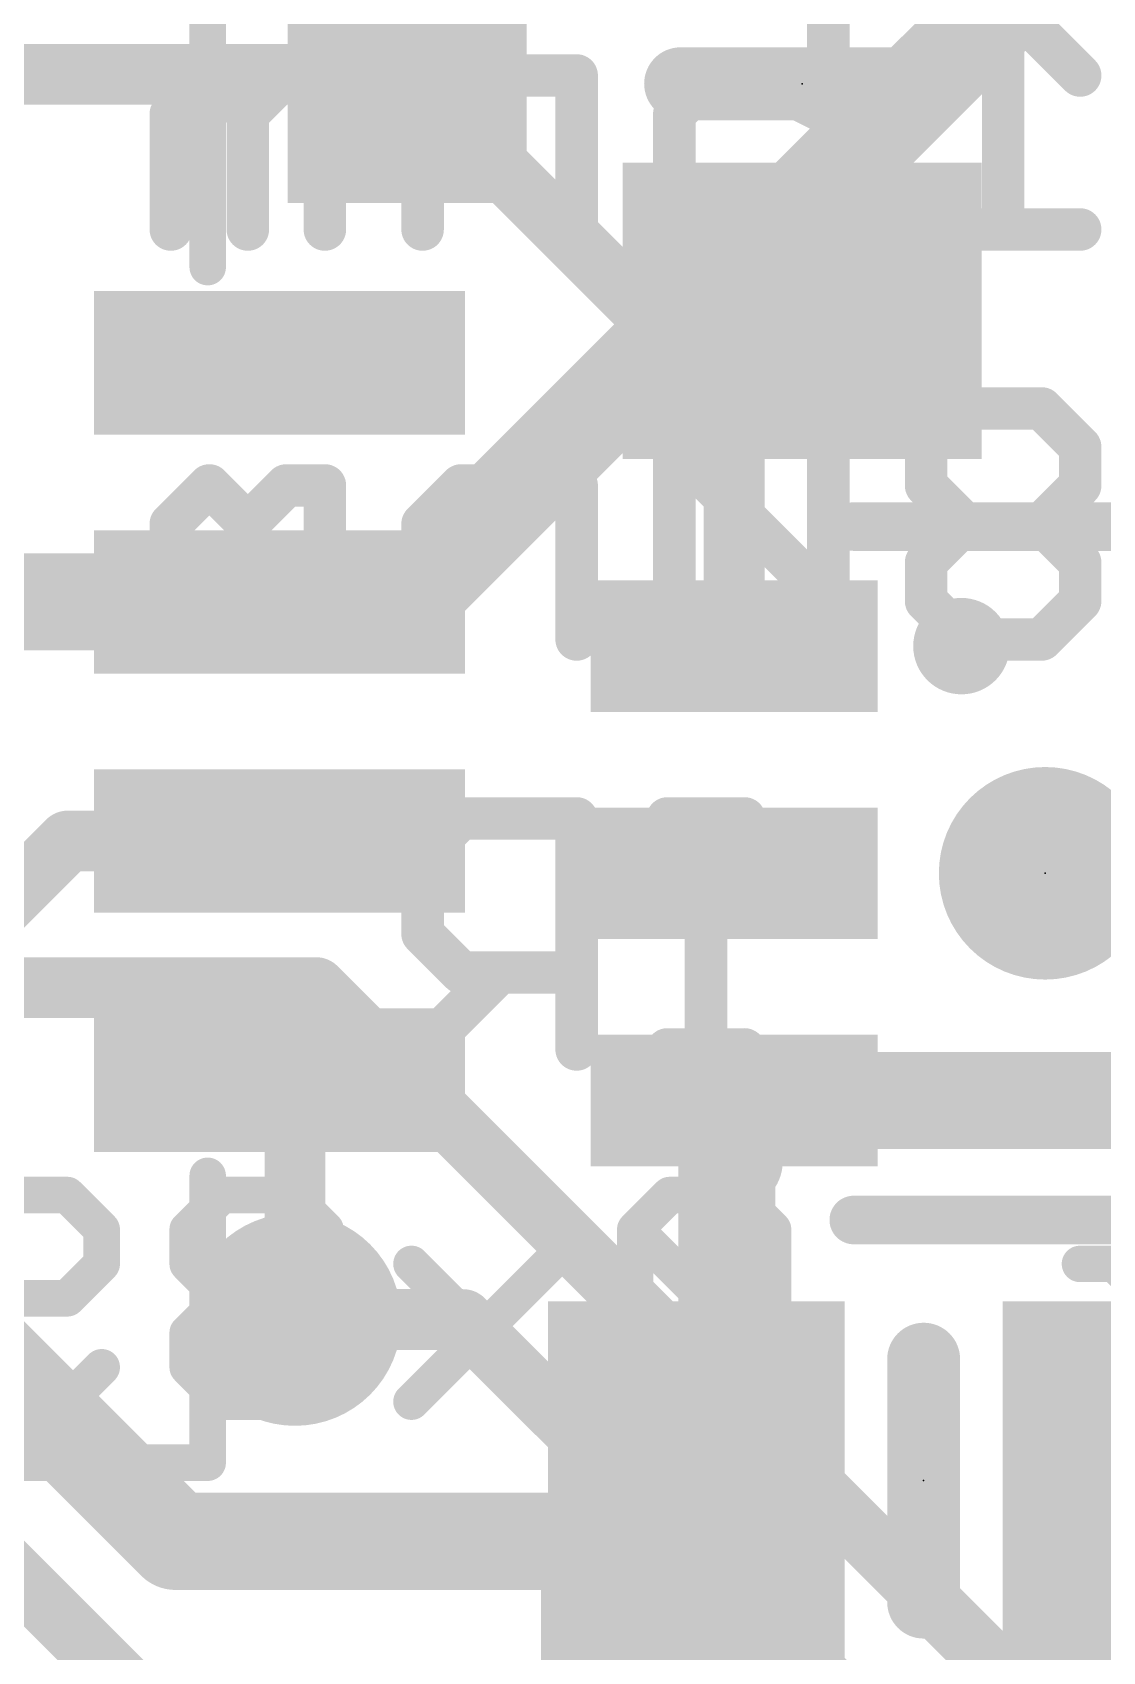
# Model space of a CAD drawing. Extents: x -0.1 to 25.5, y -0.1 to 17.9.
# Drawn here: x 4.02 to 8.5, y 5 to 11.77 of the extents above; entities that cross this region are included whole.
import ezdxf

# ---------------------------------------------------------------- set-up
doc = ezdxf.new("R2010")
doc.units = 0
for name, color, linetype in [('1', 12, 'CONTINUOUS'), ('16', 5, 'CONTINUOUS'), ('18', 110, 'CONTINUOUS'), ('21', 40, 'CONTINUOUS'), ('22', 6, 'CONTINUOUS'), ('23', 40, 'CONTINUOUS')]:
    doc.layers.add(name, color=color, linetype=linetype)

# ---------------------------------------------------------------- blocks, each defined once
blk = doc.blocks.new('RECT')
blk.add_solid([(-0.5, -0.5), (0.5, -0.5), (-0.5, 0.5), (0.5, 0.5)])
blk = doc.blocks.new('ROUNDV')
at = {"const_width": 0.5}
blk.add_lwpolyline([(0, -0.25, 1), (0, 0.25, 1), (0, -0.25)], format="xyb", dxfattribs=at)

msp = doc.modelspace()

# ---------------------------------------------------------------- linework, layer by layer
at = {"layer": '1'}
for points, const_width in [([(3.341, 11.596), (5.588, 11.596)], 0.254), ([(5.588, 11.596), (6.577, 10.607)], 0.254), ([(6.577, 10.607), (7.239, 10.607)], 0.254), ([(7.239, 10.607), (6.955, 10.323)], 0.254), ([(6.955, 10.323), (6.955, 9.205)], 0.254), ([(5.054, 9.39), (3.167, 9.39)], 0.4064), ([(3.556, 7.7771), (4.1689, 8.39)], 0.254), ([(5.054, 8.39), (4.1689, 8.39)], 0.254), ([(2.667, 7.4137), (4.6197, 5.461)], 0.4064), ([(5.054, 7.39), (5.1188, 7.3252)], 0.254), ([(5.08, 4.191), (1.905, 7.366)], 0.254), ([(5.1188, 7.3252), (5.1188, 6.3888)], 0.254), ([(9.555, 7.305), (6.955, 7.305)], 0.4064), ([(6.955, 7.305), (6.955, 7.051)], 0.4064), ([(6.955, 7.051), (6.924, 7.02)], 0.4064), ([(6.924, 7.02), (6.924, 5.842)], 0.4064), ([(6.924, 5.842), (6.797, 5.715)], 0.4064), ([(6.797, 5.715), (6.35, 5.268)], 0.4064), ([(6.543, 5.461), (6.797, 5.715)], 0.4064), ([(4.6197, 5.461), (6.543, 5.461)], 0.4064), ([(6.35, 5.268), (6.35, 2.54)], 0.4064)]:
    msp.add_lwpolyline(points, dxfattribs=dict(at, const_width=const_width))
for points, const_width in [([(5.6329, 11.6409, 1), (5.5431, 11.5511)], 0.127), ([(5.588, 11.5325, 1), (5.588, 11.6595)], 0.127), ([(6.577, 10.6705, 1), (6.577, 10.5435)], 0.127), ([(6.5321, 10.5621, 1), (6.6219, 10.6519)], 0.127), ([(7.2839, 10.5621, 1), (7.1941, 10.6519)], 0.127), ([(7.239, 10.5435, 1), (7.239, 10.6705)], 0.127), ([(7.0185, 10.323, 1), (6.8915, 10.323)], 0.127), ([(6.9101, 10.3679, 1), (6.9999, 10.2781)], 0.127), ([(5.054, 9.2884, 1), (5.054, 9.4916)], 0.2032), ([(6.8915, 9.205, 1), (7.0185, 9.205)], 0.127), ([(4.1689, 8.4535, 1), (4.1689, 8.3265)], 0.127), ([(4.2138, 8.3451, 1), (4.124, 8.4349)], 0.127), ([(5.054, 8.3265, 1), (5.054, 8.4535)], 0.127), ([(5.0989, 7.4349, 1), (5.0091, 7.3451)], 0.127), ([(5.1823, 7.3252, 1), (5.0553, 7.3252)], 0.127), ([(6.955, 7.4066, 1), (6.955, 7.2034)], 0.2032), ([(7.0566, 7.305, 1), (6.8534, 7.305)], 0.2032), ([(5.0739, 7.2803, 1), (5.1637, 7.3701)], 0.127), ([(7.0268, 6.9792, 1), (6.8832, 7.1229)], 0.2032), ([(7.0256, 7.02, 1), (6.8224, 7.02)], 0.2032), ([(6.8522, 7.0919, 1), (6.9958, 6.9482)], 0.2032), ([(6.8534, 7.051, 1), (7.0566, 7.051)], 0.2032), ([(5.0553, 6.3888, 1), (5.1823, 6.3888)], 0.127), ([(6.9958, 5.7702, 1), (6.8522, 5.9138)], 0.2032), ([(6.8688, 5.6432, 1), (6.7252, 5.7868)], 0.2032), ([(6.8688, 5.6432, 1), (6.7252, 5.7868)], 0.2032), ([(6.8224, 5.842, 1), (7.0256, 5.842)], 0.2032), ([(6.7252, 5.7868, 1), (6.8688, 5.6432)], 0.2032), ([(4.6197, 5.5626, 1), (4.6197, 5.3594)], 0.2032), ([(4.5479, 5.3892, 1), (4.6916, 5.5328)], 0.2032), ([(6.4712, 5.5328, 1), (6.6148, 5.3892)], 0.2032), ([(6.543, 5.3594, 1), (6.543, 5.5626)], 0.2032), ([(6.4516, 5.268, 1), (6.2484, 5.268)], 0.2032), ([(6.2782, 5.3398, 1), (6.4218, 5.1962)], 0.2032)]:
    msp.add_lwpolyline(points, format="xyb", dxfattribs=dict(at, const_width=const_width))
at = {"layer": '16'}
for points, const_width in [([(5.58, 9.39), (10.16, 13.97)], 0.4064), ([(3.2035, 9.39), (5.58, 9.39)], 0.4064), ([(3.556, 7.7771), (5.207, 7.7771)], 0.254), ([(8.6661, 4.318), (5.207, 7.7771)], 0.254), ([(5.1188, 6.3888), (5.8218, 6.3888)], 0.254), ([(8.3497, 3.8608), (5.8218, 6.3888)], 0.254)]:
    msp.add_lwpolyline(points, dxfattribs=dict(at, const_width=const_width))
for points, const_width in [([(5.5082, 9.4618, 1), (5.6518, 9.3182)], 0.2032), ([(5.58, 9.2884, 1), (5.58, 9.4916)], 0.2032), ([(5.2519, 7.822, 1), (5.1621, 7.7322)], 0.127), ([(5.207, 7.7136, 1), (5.207, 7.8406)], 0.127), ([(5.1188, 6.4523, 1), (5.1188, 6.3253)], 0.127), ([(5.8667, 6.4337, 1), (5.7769, 6.3439)], 0.127), ([(5.8218, 6.3253, 1), (5.8218, 6.4523)], 0.127)]:
    msp.add_lwpolyline(points, format="xyb", dxfattribs=dict(at, const_width=const_width))
at = {"layer": '21'}
for points, const_width in [([(4.754, 11.89), (4.754, 10.79)], 0.1524), ([(6.731, 11.557), (7.747, 11.557)], 0.3048), ([(9.055, 9.705), (7.455, 9.705)], 0.2032), ([(4.754, 6.99), (4.754, 5.79)], 0.1524), ([(7.455, 6.805), (9.055, 6.805)], 0.2032), ([(7.747, 6.223), (7.747, 5.207)], 0.3048), ([(4.754, 5.79), (2.154, 5.79)], 0.1524)]:
    msp.add_lwpolyline(points, dxfattribs=dict(at, const_width=const_width))
for points, const_width in [([(6.731, 11.6332, 1), (6.731, 11.4808)], 0.1524), ([(7.747, 11.4808, 1), (7.747, 11.6332)], 0.1524), ([(4.7159, 10.79, 1), (4.7921, 10.79)], 0.0762), ([(7.455, 9.7558, 1), (7.455, 9.6542)], 0.1016), ([(7.905, 9.105, 1), (7.905, 9.305, 1), (7.905, 9.105)], 0.2032), ([(4.7921, 6.99, 1), (4.7159, 6.99)], 0.0762), ([(7.455, 6.8558, 1), (7.455, 6.7542)], 0.1016), ([(7.8232, 6.223, 1), (7.6708, 6.223)], 0.1524), ([(4.7159, 5.79, 1), (4.7921, 5.79)], 0.0762), ([(4.754, 5.7519, 1), (4.754, 5.8281)], 0.0762), ([(7.6708, 5.207, 1), (7.8232, 5.207)], 0.1524)]:
    msp.add_lwpolyline(points, format="xyb", dxfattribs=dict(at, const_width=const_width))
at = {"layer": '22'}
for points, const_width in [([(7.3488, 11.9134), (7.3488, 11.4304)], 0.1778), ([(8.4013, 11.5914), (8.0793, 11.9134)], 0.1778), ([(8.0793, 11.9134), (8.0793, 10.9474)], 0.1778), ([(4.7609, 11.5914), (4.5999, 11.4304)], 0.1778), ([(4.9219, 11.4304), (4.7609, 11.5914)], 0.1778), ([(5.0829, 11.5914), (4.9219, 11.4304)], 0.1778), ([(5.2439, 11.5914), (5.0829, 11.5914)], 0.1778), ([(5.2439, 10.9474), (5.2439, 11.5914)], 0.1778), ([(5.8133, 11.5914), (5.6523, 11.4304)], 0.1778), ([(6.2964, 11.5914), (5.8133, 11.5914)], 0.1778), ([(6.2964, 10.9474), (6.2964, 11.5914)], 0.1778), ([(6.8658, 11.5914), (6.7048, 11.4304)], 0.1778), ([(7.0268, 11.5914), (6.8658, 11.5914)], 0.1778), ([(7.3488, 11.4304), (7.0268, 11.5914)], 0.1778), ([(4.5999, 11.4304), (4.5999, 10.9474)], 0.1778), ([(4.9219, 11.4304), (4.9219, 10.9474)], 0.1778), ([(5.6523, 11.4304), (5.6523, 10.9474)], 0.1778), ([(6.7048, 11.4304), (6.7048, 11.1084)], 0.1778), ([(6.7048, 11.1084), (6.8658, 10.9474)], 0.1778), ([(7.1878, 10.9474), (7.3488, 11.1084)], 0.1778), ([(6.8658, 10.9474), (7.1878, 10.9474)], 0.1778), ([(8.4013, 10.9474), (7.7573, 10.9474)], 0.1778), ([(6.8658, 10.1989), (6.7048, 10.0379)], 0.1778), ([(7.1878, 10.1989), (6.8658, 10.1989)], 0.1778), ([(7.3488, 10.0379), (7.1878, 10.1989)], 0.1778), ([(7.9183, 10.1989), (7.7573, 10.0379)], 0.1778), ([(8.2403, 10.1989), (7.9183, 10.1989)], 0.1778), ([(8.4013, 10.0379), (8.2403, 10.1989)], 0.1778), ([(6.7048, 10.0379), (6.7048, 9.3939)], 0.1778), ([(7.3488, 9.3939), (6.7048, 10.0379)], 0.1778), ([(7.3488, 9.3939), (7.3488, 10.0379)], 0.1778), ([(7.7573, 10.0379), (7.7573, 9.8769)], 0.1778), ([(8.4013, 9.8769), (8.4013, 10.0379)], 0.1778), ([(4.7609, 9.8769), (4.5999, 9.7159)], 0.1778), ([(4.9219, 9.7159), (4.7609, 9.8769)], 0.1778), ([(5.0829, 9.8769), (4.9219, 9.7159)], 0.1778), ([(5.2439, 9.8769), (5.0829, 9.8769)], 0.1778), ([(5.2439, 9.2329), (5.2439, 9.8769)], 0.1778), ([(5.8133, 9.8769), (5.6523, 9.7159)], 0.1778), ([(6.2964, 9.8769), (5.8133, 9.8769)], 0.1778), ([(6.2964, 9.2329), (6.2964, 9.8769)], 0.1778), ([(7.7573, 9.8769), (7.9183, 9.7159)], 0.1778), ([(8.2403, 9.7159), (8.4013, 9.8769)], 0.1778), ([(4.5999, 9.7159), (4.5999, 9.2329)], 0.1778), ([(4.9219, 9.7159), (4.9219, 9.2329)], 0.1778), ([(5.6523, 9.7159), (5.6523, 9.2329)], 0.1778), ([(7.9183, 9.7159), (7.7573, 9.5549)], 0.1778), ([(8.2403, 9.7159), (7.9183, 9.7159)], 0.1778), ([(8.4013, 9.5549), (8.2403, 9.7159)], 0.1778), ([(7.7573, 9.5549), (7.7573, 9.3939)], 0.1778), ([(8.4013, 9.3939), (8.4013, 9.5549)], 0.1778), ([(6.7048, 9.3939), (6.8658, 9.2329)], 0.1778), ([(7.1878, 9.2329), (7.3488, 9.3939)], 0.1778), ([(7.7573, 9.3939), (7.9183, 9.2329)], 0.1778), ([(8.2403, 9.2329), (8.4013, 9.3939)], 0.1778), ([(6.8658, 9.2329), (7.1878, 9.2329)], 0.1778), ([(7.9183, 9.2329), (8.2403, 9.2329)], 0.1778), ([(5.8133, 8.4844), (5.6523, 8.3234)], 0.1778), ([(6.2964, 8.4844), (5.8133, 8.4844)], 0.1778), ([(6.2964, 7.5184), (6.2964, 8.4844)], 0.1778), ([(6.998, 8.4844), (6.676, 8.4844)], 0.1778), ([(6.837, 7.5184), (6.837, 8.4844)], 0.1778), ([(5.6523, 8.3234), (5.6523, 8.0014)], 0.1778), ([(8.6055, 8.1624), (8.4445, 8.1624)], 0.1778), ([(5.6523, 8.0014), (5.8133, 7.8404)], 0.1778), ([(5.9743, 7.8404), (5.6523, 7.5184)], 0.1778), ([(5.8133, 7.8404), (6.2964, 7.8404)], 0.1778), ([(6.998, 7.5184), (6.676, 7.5184)], 0.1778), ([(3.8789, 6.9095), (4.167, 6.9095)], 0.1524), ([(4.167, 6.9095), (4.311, 6.7655)], 0.1524), ([(4.8144, 6.9095), (4.6703, 6.7655)], 0.1524), ([(5.1025, 6.9095), (4.8144, 6.9095)], 0.1524), ([(5.2465, 6.7655), (5.1025, 6.9095)], 0.1524), ([(6.6854, 6.9095), (6.5414, 6.7655)], 0.1524), ([(6.9735, 6.9095), (6.6854, 6.9095)], 0.1524), ([(7.1176, 6.7655), (6.9735, 6.9095)], 0.1524), ([(4.311, 6.7655), (4.311, 6.6214)], 0.1524), ([(4.6703, 6.7655), (4.6703, 6.6214)], 0.1524), ([(6.5414, 6.7655), (6.5414, 6.1893)], 0.1524), ([(7.1176, 6.1893), (6.5414, 6.7655)], 0.1524), ([(7.1176, 6.1893), (7.1176, 6.7655)], 0.1524), ([(4.311, 6.6214), (4.167, 6.4774)], 0.1524), ([(4.6703, 6.6214), (4.8144, 6.4774)], 0.1524), ([(6.1821, 6.6214), (5.6058, 6.0452)], 0.1524), ([(6.1821, 6.0452), (5.6058, 6.6214)], 0.1524), ([(8.5446, 6.6214), (8.4005, 6.6214)], 0.1524), ([(8.8327, 6.3333), (8.5446, 6.6214)], 0.1524), ([(4.167, 6.4774), (3.7348, 6.4774)], 0.1524), ([(4.8144, 6.4774), (4.6703, 6.3333)], 0.1524), ([(4.8144, 6.4774), (4.9584, 6.4774)], 0.1524), ([(4.6703, 6.3333), (4.6703, 6.1893)], 0.1524), ([(4.311, 6.1893), (4.167, 6.0452)], 0.1524), ([(4.6703, 6.1893), (4.8144, 6.0452)], 0.1524), ([(5.1025, 6.0452), (5.2465, 6.1893)], 0.1524), ([(6.5414, 6.1893), (6.6854, 6.0452)], 0.1524), ([(6.9735, 6.0452), (7.1176, 6.1893)], 0.1524), ([(4.167, 6.0452), (3.8789, 6.0452)], 0.1524), ([(4.8144, 6.0452), (5.1025, 6.0452)], 0.1524), ([(6.6854, 6.0452), (6.9735, 6.0452)], 0.1524)]:
    msp.add_lwpolyline(points, dxfattribs=dict(at, const_width=const_width))
for points, const_width in [([(4.7923, 11.6228, 1), (4.7294, 11.56)], 0.0889), ([(4.7923, 11.56, 1), (4.7294, 11.6228)], 0.0889), ([(5.0829, 11.6359, 1), (5.0829, 11.547)], 0.0889), ([(5.1143, 11.56, 1), (5.0515, 11.6228)], 0.0889), ([(5.2883, 11.5914, 1), (5.1994, 11.5914)], 0.0889), ([(5.2439, 11.547, 1), (5.2439, 11.6359)], 0.0889), ([(5.8133, 11.6359, 1), (5.8133, 11.547)], 0.0889), ([(5.8448, 11.56, 1), (5.7819, 11.6228)], 0.0889), ([(6.3408, 11.5914, 1), (6.2519, 11.5914)], 0.0889), ([(6.2964, 11.547, 1), (6.2964, 11.6359)], 0.0889), ([(6.8658, 11.6359, 1), (6.8658, 11.547)], 0.0889), ([(6.8972, 11.56, 1), (6.8344, 11.6228)], 0.0889), ([(7.0467, 11.6312, 1), (7.0069, 11.5517)], 0.0889), ([(7.0268, 11.547, 1), (7.0268, 11.6359)], 0.0889), ([(8.3698, 11.56, 1), (8.4327, 11.6228)], 0.0889), ([(4.6443, 11.4304, 1), (4.5554, 11.4304)], 0.0889), ([(4.9663, 11.4304, 1), (4.8774, 11.4304)], 0.0889), ([(5.6968, 11.4304, 1), (5.6079, 11.4304)], 0.0889), ([(6.7492, 11.4304, 1), (6.6603, 11.4304)], 0.0889), ([(7.3289, 11.3907, 1), (7.3687, 11.4702)], 0.0889), ([(4.5684, 11.4618, 1), (4.6313, 11.399)], 0.0889), ([(4.8905, 11.4618, 1), (4.9533, 11.399)], 0.0889), ([(4.8905, 11.399, 1), (4.9533, 11.4618)], 0.0889), ([(5.6209, 11.4618, 1), (5.6838, 11.399)], 0.0889), ([(6.6734, 11.4618, 1), (6.7362, 11.399)], 0.0889), ([(7.3044, 11.4304, 1), (7.3933, 11.4304)], 0.0889), ([(6.7362, 11.1398, 1), (6.6734, 11.077)], 0.0889), ([(7.3802, 11.077, 1), (7.3174, 11.1398)], 0.0889), ([(6.6603, 11.1084, 1), (6.7492, 11.1084)], 0.0889), ([(4.5554, 10.9474, 1), (4.6443, 10.9474)], 0.0889), ([(4.8774, 10.9474, 1), (4.9663, 10.9474)], 0.0889), ([(5.1994, 10.9474, 1), (5.2883, 10.9474)], 0.0889), ([(5.6079, 10.9474, 1), (5.6968, 10.9474)], 0.0889), ([(6.2519, 10.9474, 1), (6.3408, 10.9474)], 0.0889), ([(6.8658, 10.9918, 1), (6.8658, 10.903)], 0.0889), ([(6.8344, 10.916, 1), (6.8972, 10.9788)], 0.0889), ([(7.1564, 10.9788, 1), (7.2192, 10.916)], 0.0889), ([(7.1878, 10.903, 1), (7.1878, 10.9918)], 0.0889), ([(7.7573, 10.9918, 1), (7.7573, 10.903)], 0.0889), ([(8.0348, 10.9474, 1), (8.1237, 10.9474)], 0.0889), ([(8.4013, 10.903, 1), (8.4013, 10.9918)], 0.0889), ([(6.8658, 10.2434, 1), (6.8658, 10.1545)], 0.0889), ([(6.8972, 10.1675, 1), (6.8344, 10.2304)], 0.0889), ([(7.2192, 10.2304, 1), (7.1564, 10.1675)], 0.0889), ([(7.1878, 10.1545, 1), (7.1878, 10.2434)], 0.0889), ([(7.9183, 10.2434, 1), (7.9183, 10.1545)], 0.0889), ([(7.9497, 10.1675, 1), (7.8868, 10.2304)], 0.0889), ([(8.2717, 10.2304, 1), (8.2088, 10.1675)], 0.0889), ([(8.2403, 10.1545, 1), (8.2403, 10.2434)], 0.0889), ([(6.7492, 10.0379, 1), (6.6603, 10.0379)], 0.0889), ([(6.7362, 10.0693, 1), (6.6734, 10.0065)], 0.0889), ([(6.6734, 10.0693, 1), (6.7362, 10.0065)], 0.0889), ([(7.3933, 10.0379, 1), (7.3044, 10.0379)], 0.0889), ([(7.3174, 10.0065, 1), (7.3802, 10.0693)], 0.0889), ([(7.8017, 10.0379, 1), (7.7128, 10.0379)], 0.0889), ([(7.7258, 10.0693, 1), (7.7887, 10.0065)], 0.0889), ([(8.4457, 10.0379, 1), (8.3568, 10.0379)], 0.0889), ([(8.3698, 10.0065, 1), (8.4327, 10.0693)], 0.0889), ([(4.7923, 9.9083, 1), (4.7294, 9.8455)], 0.0889), ([(4.7923, 9.8455, 1), (4.7294, 9.9083)], 0.0889), ([(5.0829, 9.9214, 1), (5.0829, 9.8325)], 0.0889), ([(5.1143, 9.8455, 1), (5.0515, 9.9083)], 0.0889), ([(5.2883, 9.8769, 1), (5.1994, 9.8769)], 0.0889), ([(5.2439, 9.8325, 1), (5.2439, 9.9214)], 0.0889), ([(5.8133, 9.9214, 1), (5.8133, 9.8325)], 0.0889), ([(5.8448, 9.8455, 1), (5.7819, 9.9083)], 0.0889), ([(6.3408, 9.8769, 1), (6.2519, 9.8769)], 0.0889), ([(6.2964, 9.8325, 1), (6.2964, 9.9214)], 0.0889), ([(7.7887, 9.9083, 1), (7.7258, 9.8455)], 0.0889), ([(8.4327, 9.8455, 1), (8.3698, 9.9083)], 0.0889), ([(7.7128, 9.8769, 1), (7.8017, 9.8769)], 0.0889), ([(8.3568, 9.8769, 1), (8.4457, 9.8769)], 0.0889), ([(4.6443, 9.7159, 1), (4.5554, 9.7159)], 0.0889), ([(4.5684, 9.7473, 1), (4.6313, 9.6845)], 0.0889), ([(4.9663, 9.7159, 1), (4.8774, 9.7159)], 0.0889), ([(4.8905, 9.7473, 1), (4.9533, 9.6845)], 0.0889), ([(4.8905, 9.6845, 1), (4.9533, 9.7473)], 0.0889), ([(5.6968, 9.7159, 1), (5.6079, 9.7159)], 0.0889), ([(5.6209, 9.7473, 1), (5.6838, 9.6845)], 0.0889), ([(7.9183, 9.7604, 1), (7.9183, 9.6715)], 0.0889), ([(7.9497, 9.6845, 1), (7.8868, 9.7473)], 0.0889), ([(7.8868, 9.6845, 1), (7.9497, 9.7473)], 0.0889), ([(8.2717, 9.7473, 1), (8.2088, 9.6845)], 0.0889), ([(8.2088, 9.7473, 1), (8.2717, 9.6845)], 0.0889), ([(8.2403, 9.6715, 1), (8.2403, 9.7604)], 0.0889), ([(7.8017, 9.5549, 1), (7.7128, 9.5549)], 0.0889), ([(7.7258, 9.5863, 1), (7.7887, 9.5235)], 0.0889), ([(8.4457, 9.5549, 1), (8.3568, 9.5549)], 0.0889), ([(8.3698, 9.5235, 1), (8.4327, 9.5863)], 0.0889), ([(6.7362, 9.4253, 1), (6.6734, 9.3625)], 0.0889), ([(7.3802, 9.3625, 1), (7.3174, 9.4253)], 0.0889), ([(7.7887, 9.4253, 1), (7.7258, 9.3625)], 0.0889), ([(8.4327, 9.3625, 1), (8.3698, 9.4253)], 0.0889), ([(6.6603, 9.3939, 1), (6.7492, 9.3939)], 0.0889), ([(7.3044, 9.3939, 1), (7.3933, 9.3939)], 0.0889), ([(7.3174, 9.3625, 1), (7.3802, 9.4253)], 0.0889), ([(7.7128, 9.3939, 1), (7.8017, 9.3939)], 0.0889), ([(8.3568, 9.3939, 1), (8.4457, 9.3939)], 0.0889), ([(4.5554, 9.2329, 1), (4.6443, 9.2329)], 0.0889), ([(4.8774, 9.2329, 1), (4.9663, 9.2329)], 0.0889), ([(5.1994, 9.2329, 1), (5.2883, 9.2329)], 0.0889), ([(5.6079, 9.2329, 1), (5.6968, 9.2329)], 0.0889), ([(6.2519, 9.2329, 1), (6.3408, 9.2329)], 0.0889), ([(6.8658, 9.2774, 1), (6.8658, 9.1885)], 0.0889), ([(6.8344, 9.2015, 1), (6.8972, 9.2643)], 0.0889), ([(7.1564, 9.2643, 1), (7.2192, 9.2015)], 0.0889), ([(7.1878, 9.1885, 1), (7.1878, 9.2774)], 0.0889), ([(7.9183, 9.2774, 1), (7.9183, 9.1885)], 0.0889), ([(7.8868, 9.2015, 1), (7.9497, 9.2643)], 0.0889), ([(8.2088, 9.2643, 1), (8.2717, 9.2015)], 0.0889), ([(8.2403, 9.1885, 1), (8.2403, 9.2774)], 0.0889), ([(5.8133, 8.5289, 1), (5.8133, 8.44)], 0.0889), ([(5.8448, 8.453, 1), (5.7819, 8.5159)], 0.0889), ([(6.3408, 8.4844, 1), (6.2519, 8.4844)], 0.0889), ([(6.2964, 8.44, 1), (6.2964, 8.5289)], 0.0889), ([(6.676, 8.5289, 1), (6.676, 8.44)], 0.0889), ([(6.8814, 8.4844, 1), (6.7925, 8.4844)], 0.0889), ([(6.998, 8.44, 1), (6.998, 8.5289)], 0.0889), ([(5.6968, 8.3234, 1), (5.6079, 8.3234)], 0.0889), ([(5.6209, 8.3548, 1), (5.6838, 8.292)], 0.0889), ([(8.4445, 8.2069, 1), (8.4445, 8.118)], 0.0889), ([(5.6838, 8.0328, 1), (5.6209, 7.97)], 0.0889), ([(5.6079, 8.0014, 1), (5.6968, 8.0014)], 0.0889), ([(5.8133, 7.8849, 1), (5.8133, 7.796)], 0.0889), ([(6.0058, 7.809, 1), (5.9429, 7.8718)], 0.0889), ([(6.2964, 7.796, 1), (6.2964, 7.8849)], 0.0889), ([(5.7819, 7.809, 1), (5.8448, 7.8718)], 0.0889), ([(5.6209, 7.5498, 1), (5.6838, 7.487)], 0.0889), ([(6.676, 7.5629, 1), (6.676, 7.474)], 0.0889), ([(6.998, 7.474, 1), (6.998, 7.5629)], 0.0889), ([(6.2519, 7.5184, 1), (6.3408, 7.5184)], 0.0889), ([(6.7925, 7.5184, 1), (6.8814, 7.5184)], 0.0889), ([(4.1939, 6.9365, 1), (4.14, 6.8826)], 0.0762), ([(4.167, 6.8714, 1), (4.167, 6.9476)], 0.0762), ([(4.8144, 6.9476, 1), (4.8144, 6.8714)], 0.0762), ([(4.8413, 6.8826, 1), (4.7874, 6.9365)], 0.0762), ([(5.1294, 6.9365, 1), (5.0755, 6.8826)], 0.0762), ([(5.1025, 6.8714, 1), (5.1025, 6.9476)], 0.0762), ([(6.6854, 6.9476, 1), (6.6854, 6.8714)], 0.0762), ([(6.7124, 6.8826, 1), (6.6585, 6.9365)], 0.0762), ([(7.0005, 6.9365, 1), (6.9466, 6.8826)], 0.0762), ([(6.9735, 6.8714, 1), (6.9735, 6.9476)], 0.0762), ([(4.3491, 6.7655, 1), (4.2729, 6.7655)], 0.0762), ([(4.7084, 6.7655, 1), (4.6322, 6.7655)], 0.0762), ([(6.5683, 6.7924, 1), (6.5144, 6.7385)], 0.0762), ([(6.5795, 6.7655, 1), (6.5033, 6.7655)], 0.0762), ([(7.1557, 6.7655, 1), (7.0795, 6.7655)], 0.0762), ([(4.2841, 6.7385, 1), (4.338, 6.7924)], 0.0762), ([(4.6434, 6.7924, 1), (4.6973, 6.7385)], 0.0762), ([(5.2196, 6.7385, 1), (5.2735, 6.7924)], 0.0762), ([(6.5144, 6.7924, 1), (6.5683, 6.7385)], 0.0762), ([(7.0906, 6.7385, 1), (7.1445, 6.7924)], 0.0762), ([(4.2729, 6.6214, 1), (4.3491, 6.6214)], 0.0762), ([(4.338, 6.5945, 1), (4.2841, 6.6484)], 0.0762), ([(4.6973, 6.6484, 1), (4.6434, 6.5945)], 0.0762), ([(4.6322, 6.6214, 1), (4.7084, 6.6214)], 0.0762), ([(5.6328, 6.6484, 1), (5.5789, 6.5945)], 0.0762), ([(6.209, 6.5945, 1), (6.1551, 6.6484)], 0.0762), ([(8.4005, 6.6595, 1), (8.4005, 6.5833)], 0.0762), ([(8.5715, 6.6484, 1), (8.5176, 6.5945)], 0.0762), ([(4.14, 6.5043, 1), (4.1939, 6.4504)], 0.0762), ([(4.167, 6.4393, 1), (4.167, 6.5155)], 0.0762), ([(4.8144, 6.5155, 1), (4.8144, 6.4393)], 0.0762), ([(4.8413, 6.4504, 1), (4.7874, 6.5043)], 0.0762), ([(4.7874, 6.4504, 1), (4.8413, 6.5043)], 0.0762), ([(4.9584, 6.4393, 1), (4.9584, 6.5155)], 0.0762), ([(4.7084, 6.3333, 1), (4.6322, 6.3333)], 0.0762), ([(4.6434, 6.3603, 1), (4.6973, 6.3064)], 0.0762), ([(4.338, 6.1623, 1), (4.2841, 6.2162)], 0.0762), ([(4.6973, 6.2162, 1), (4.6434, 6.1623)], 0.0762), ([(5.2735, 6.1623, 1), (5.2196, 6.2162)], 0.0762), ([(6.5683, 6.2162, 1), (6.5144, 6.1623)], 0.0762), ([(7.1445, 6.1623, 1), (7.0906, 6.2162)], 0.0762), ([(7.0906, 6.1623, 1), (7.1445, 6.2162)], 0.0762), ([(4.6322, 6.1893, 1), (4.7084, 6.1893)], 0.0762), ([(6.5033, 6.1893, 1), (6.5795, 6.1893)], 0.0762), ([(7.0795, 6.1893, 1), (7.1557, 6.1893)], 0.0762), ([(4.14, 6.0721, 1), (4.1939, 6.0183)], 0.0762), ([(4.167, 6.0071, 1), (4.167, 6.0833)], 0.0762), ([(4.8144, 6.0833, 1), (4.8144, 6.0071)], 0.0762), ([(4.7874, 6.0183, 1), (4.8413, 6.0721)], 0.0762), ([(5.0755, 6.0721, 1), (5.1294, 6.0183)], 0.0762), ([(5.1025, 6.0071, 1), (5.1025, 6.0833)], 0.0762), ([(5.5789, 6.0721, 1), (5.6328, 6.0183)], 0.0762), ([(6.1551, 6.0183, 1), (6.209, 6.0721)], 0.0762), ([(6.6854, 6.0833, 1), (6.6854, 6.0071)], 0.0762), ([(6.6585, 6.0183, 1), (6.7124, 6.0721)], 0.0762), ([(6.9466, 6.0721, 1), (7.0005, 6.0183)], 0.0762), ([(6.9735, 6.0071, 1), (6.9735, 6.0833)], 0.0762)]:
    msp.add_lwpolyline(points, format="xyb", dxfattribs=dict(at, const_width=const_width))
at = {"layer": '23'}
for p in [(7.239, 11.557), (8.255, 8.255), (7.747, 5.715)]:
    msp.add_point(p, dxfattribs=at)

# ---------------------------------------------------------------- block references
at = {"layer": '1', "xscale": 1.075, "rotation": 90}
msp.add_blockref('RECT', (5.588, 11.596), dxfattribs=at)
at = {"layer": '1'}
for p, xscale, yscale, rotation in [((7.239, 10.607), 1.24, 1.5, 90), ((6.955, 9.205), 0.55, 1.2, 270), ((6.955, 8.255), 0.55, 1.2, 270), ((6.955, 7.305), 0.55, 1.2, 270)]:
    msp.add_blockref('RECT', p, dxfattribs=dict(at, xscale=xscale, yscale=yscale, rotation=rotation))
for p, xscale, yscale in [((5.054, 10.39), 1.55, 0.6), ((5.054, 9.39), 1.55, 0.6), ((5.054, 8.39), 1.55, 0.6), ((5.054, 7.39), 1.55, 0.6), ((6.797, 5.715), 1.24, 1.5), ((8.697, 5.715), 1.24, 1.5)]:
    msp.add_blockref('RECT', p, dxfattribs=dict(at, xscale=xscale, yscale=yscale))
at = {"layer": '18', "xscale": 0.889, "yscale": 0.889}
for p in [(8.255, 8.255), (8.255, 8.255), (5.1188, 6.3888), (5.1188, 6.3888)]:
    msp.add_blockref('ROUNDV', p, dxfattribs=at)

doc.saveas('drawing.dxf')
